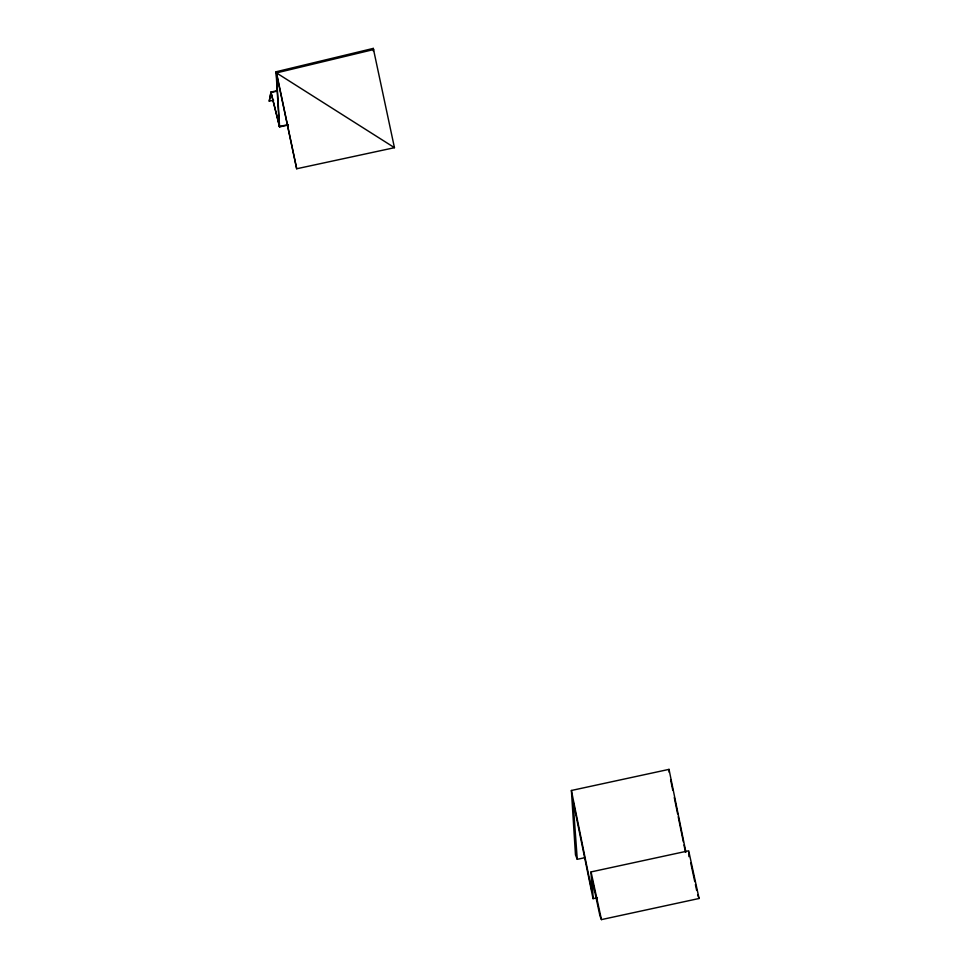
<?xml version="1.0" encoding="UTF-8"?>
<svg xmlns="http://www.w3.org/2000/svg" width="968" height="968" viewBox="0 0 968 968"><rect width="100%" height="100%" fill="white"/><g stroke="black" fill="none" stroke-linecap="round" stroke-linejoin="round"><path stroke-width="1.45" d="M273.617 100.224L269.249 101.168L270.992 92.045L276.824 90.786M288.319 125.029L279.583 126.917L270.992 92.045M269.249 101.168L270.955 92.468M276.57 72.975L276.049 71.789L373.285 48.4L394.448 147.693L296.68 168.759L276.074 71.777L279.195 124.727M276.787 91.198L270.955 92.517L279.583 126.917L276.4 72.927L373.636 49.55M279.619 126.457L288.367 124.57M584.551 857.745L577.267 859.318L575.476 854.877L571.398 790.481L669.021 769.366L685.864 852.034M571.398 790.481L591.847 890.85L591.061 871.914L688.684 850.799L699.077 898.485L601.455 919.6L599.966 915.909L592.44 880.856L593.045 898.655L597.425 897.711M394.46 147.668L276.558 72.963L296.68 168.759M697.601 894.795L699.077 898.485M279.534 126.106L279.207 124.945L279.244 125.55M279.256 125.767L279.583 126.917M591.061 871.914L601.455 919.6M690.692 862.67L694.77 881.654M695.399 884.57L696.658 890.415M670.63 779.76L672.76 790.13M674.285 797.547L677.624 813.834M678.229 816.798L683.384 841.991M683.989 844.955L685.513 852.36M593.045 898.655L573.008 800.875L577.267 859.318M373.285 48.4L373.479 51.389M669.021 769.366L669.215 772.367M688.744 852.264L688.926 856.632"/></g></svg>
